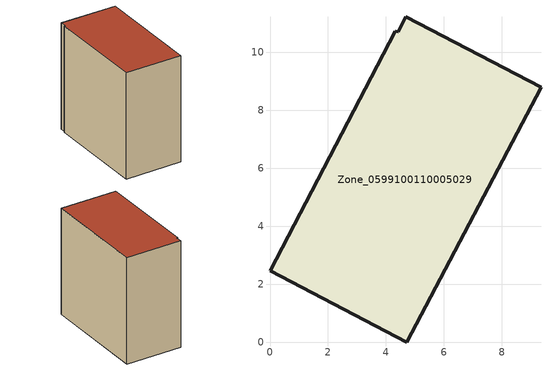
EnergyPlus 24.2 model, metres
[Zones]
Zone_0599100110005029
 floor ground (C_G): 4.43,10.71 4.69,11.23 9.35,8.79 4.72,0 0,2.47 4.33,10.74 z0
 wall outside (C_F): 4.72,0 9.35,8.79 4.69,11.23 4.43,10.71 4.33,10.74 0,2.47 4.72,0 z0:9.92
 roof outside (C_R): 4.69,11.23 4.43,10.71 4.33,10.74 0,2.47 4.72,0 9.35,8.79 z9.92
[BUILDING]
Pand.0599100110005029: North Axis=0; Terrain=City; Loads Convergence Tolerance Value=0.04; Temperature Convergence Tolerance Value=0.4; Solar Distribution=FullExterior; Maximum Number of Warmup Days=25; Minimum Number of Warmup Days=1
[Site:Location]
Rotterdam.The.Hague.AP_ZH_NLD Design_Conditions: Latitude=51.96; Longitude=4.45; Time Zone=1; Elevation=-4.5
[SITE:GROUNDTEMPERATURE:BUILDINGSURFACE]
18, 18, 18, 18, 18, 18, 18, 18, 18, 18, 18, 18
[MATERIAL] Thermal Absorptance=0.9; Solar Absorptance=0.7; Visible Absorptance=0.7
Name | Roughness | Thickness | Conductivity | Density | Specific Heat
G.TC.2015-2018 | MediumSmooth | 0.15 | 0.0428571 | 540 | 1210
F.TC.2015-2018 | Rough | 0.3 | 0.0666667 | 1920 | 840
R.TC.2015-2018 | MediumRough | 0.2 | 0.0333333 | 1500 | 1000
[CONSTRUCTION]
C_G: G.TC.2015-2018
C_F: F.TC.2015-2018
C_R: R.TC.2015-2018
[ZONE]
Zone_0599100110005029: Type=1; Multiplier=1; Ceiling Height=Autocalculate; Volume=Autocalculate; Floor Area=autocalculate; Part of Total Floor Area=Yes
[ZONEINFILTRATION:DESIGNFLOWRATE]
Infil_Zone_0599100110005029: Zone or ZoneList or Space or SpaceList=Zone_0599100110005029; Schedule=AlwaysOn; Design Flow Rate Calculation Method=Flow/Area; Flow Rate per Floor Area=0.0015; Constant Term Coefficient=1; Temperature Term Coefficient=0; Velocity Term Coefficient=0; Velocity Squared Term Coefficient=0
[HVACTEMPLATE:ZONE:IDEALLOADSAIRSYSTEM]
Zone_0599100110005029: Maximum Heating Supply Air Temperature=50; Minimum Cooling Supply Air Temperature=13; Maximum Heating Supply Air Humidity Ratio=0.0156; Minimum Cooling Supply Air Humidity Ratio=0.0077; Heating Limit=NoLimit; Cooling Limit=NoLimit; Dehumidification Control Type=ConstantSensibleHeatRatio; Cooling Sensible Heat Ratio=0.7; Dehumidification Setpoint=60; Humidification Control Type=None; Humidification Setpoint=30; Outdoor Air Method=None; Outdoor Air Flow Rate per Person=0.00944; Outdoor Air Flow Rate per Zone Floor Area=0; Outdoor Air Flow Rate per Zone=0; Demand Controlled Ventilation Type=None; Outdoor Air Economizer Type=NoEconomizer; Heat Recovery Type=None; Sensible Heat Recovery Effectiveness=0.7; Latent Heat Recovery Effectiveness=0.65
[ZONECONTROL:THERMOSTAT]
ThermostatControl_Zone_0599100110005029: Zone or ZoneList=Zone_0599100110005029; Control Type Schedule=DualSetpointControlType; Control 1=Thermostat_Zone_0599100110005029; Temperature Difference Between Cutout And Setpoint=0
[THERMOSTATSETPOINT:DUALSETPOINT]
Thermostat_Zone_0599100110005029: Heating Setpoint Temperature Schedule=HeatingSetpoint_Zone_0599100110005029; Cooling Setpoint Temperature Schedule=CoolingSetpoint_Zone_0599100110005029
[SCHEDULE:COMPACT]
HeatingSetpoint_Zone_0599100110005029: Through: 12/31, For: AllDays, Until: 24:00, 21
CoolingSetpoint_Zone_0599100110005029: Through: 12/31, For: AllDays, Until: 24:00, 24
DualSetpointControlType: Through: 12/31, For: AllDays, Until: 24:00, 4
AlwaysOn: Through: 12/31, For: AllDays, Until: 24:00, 1
